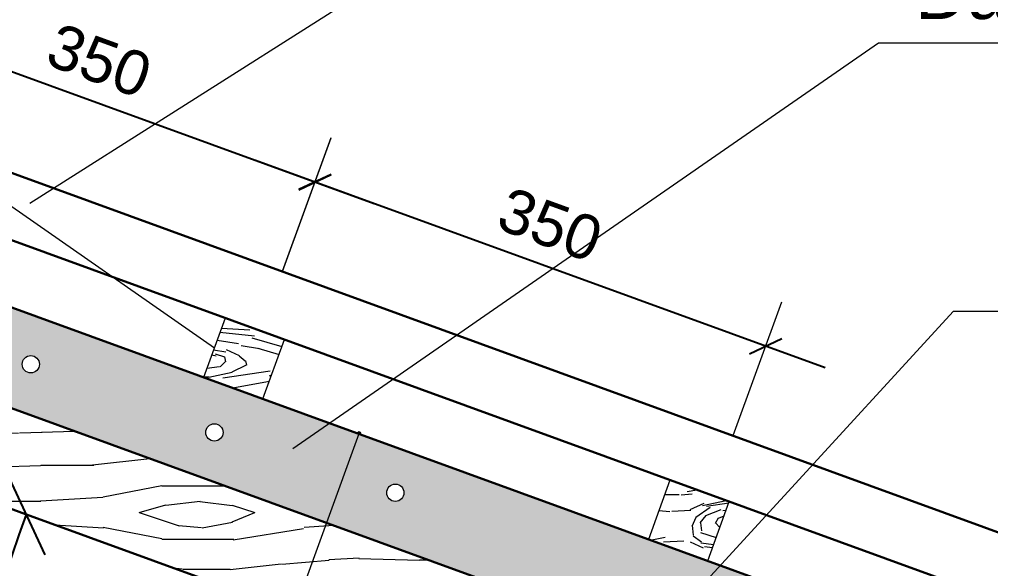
# Model space of a CAD drawing. Header units: millimetres. Extents: x 120281 to 1416367021, y -641565767 to 918373.
# Drawn here: x 1187302 to 1190379, y 694777 to 696516 of the extents above; entities that cross this region are included whole.
import ezdxf

# ---------------------------------------------------------------- set-up
doc = ezdxf.new("R2010")
doc.units = ezdxf.units.MM
doc.layers.add('Künc ştampının yazısı', color=7, linetype='Continuous', lineweight=13)
doc.layers.add('Xarici razm.-2', color=7, linetype='Continuous', lineweight=15)
doc.styles.add('ISO', font='isocp.shx', dxfattribs={"height": 175, "bigfont": 'bigfont.shx'})
doc.styles.add('Segoe UI Light', font='segoeuil.ttf', dxfattribs={"width": 0.7})
doc.styles.add('Times New  Roman', font='times.ttf')
doc.dimstyles.new('Aec_Arch_M', dxfattribs={"dimscale": 100, "dimtxt": 1.75, "dimasz": 1.75, "dimexe": 1.249, "dimexo": 0.625, "dimtad": 1, "dimdec": 0, "dimrnd": 1, "dimzin": 1, "dimdsep": 46, "dimtxsty": 'ISO', "dimblk": 'OBLIQUE', "dimcen": -0.175, "dimdle": 0.0005, "dimclrt": 256, "dimadec": 0, "dimazin": 0, "dimtfac": 175, "dimtdec": 0, "dimtix": 1, "dimtmove": 0, "dimatfit": 0, "dimldrblk": 'OBLIQUE', "dimfxl": 1, "dimtolj": 2, "dimlwe": 0, "dimarcsym": 0})
pattern_1 = [(355.6014, (1292590.11, 866589.06), (1199.999465, 0.00285), [78.2304, -15567.853]), (4.3987, (1292590.11, 866493.06), (14399.99977, 1199.998027), [78.2304, -15567.8556]), (356.9874, (1292554.11, 867021.064), (1200.000215, 0.004116), [114.157, -22717.3956]), (3.0127, (1292554.11, 867093.064), (21599.999712, 1199.9671), [114.157, -22717.398]), (355.4262, (1292518.107, 866703.064), (15600.000372, -1199.966343), [150.479, -29945.363]), (4.5739, (1292518.107, 866379.064), (14399.999733, 1199.995068), [150.479, -29945.3676]), (358.1525, (1292482.107, 866913.064), (1199.9998515, 0.001961), [186.097, -37033.2504]), (1.8476, (1292482.112, 867201.053), (36000.000557, 1199.993208), [186.097, -37033.253]), (353.4182, (1292512.107, 866823.064), (10800.000008, -1199.972428), [157.0356, -31249.961]), (4.5739, (1292518.107, 866247.064), (14399.999733, 1199.995068), [150.479, -29945.3676]), (1.8476, (1292482.112, 867303.053), (36000.000557, 1199.993208), [186.097, -37033.253]), (0, (1291756.1, 866259.1), (0, 1200), [168, -1032]), (0, (1291756.1, 866391.1), (0, 1200), [168, -1032]), (0, (1291756.1, 866691.1), (0, 1200), [168, -1032]), (359.209, (1291756.107, 866879.4664), (87600.00000005, -1201.16741357), [174.0168, -173842.566]), (359.5225, (1291756.107, 866975.064), (1199.99966407, -0.0010181), [240.0084, -143764.992]), (12.609, (1291756.107, 867079.563), (80400.0000521, 18000.5799273), [116.8176, -93337.0584]), (351.4686, (1291756.11, 867039.065), (8399.99989, -1200.094762), [121.343, -24147.1956]), (0.4775, (1291756.107, 867139.064), (142799.9998546, 1200.11515626), [240.0084, -143764.992]), (0.7899, (1291756.107, 867234.665), (86400.0003895, 1207.6545752), [174.017, -87434.309]), (0.7899, (1291756.107, 867336.665), (86400.0003895, 1207.6545752), [174.017, -87434.309]), (6.0724, (1291924.107, 866691.064), (33600.00031, 3599.9663225), [283.591, -56434.6536]), (353.9277, (1291924.107, 866391.064), (22800.00001, -2399.9373187), [283.591, -56434.643]), (6.0724, (1291930.107, 866877.064), (33600.00031, 3599.9663225), [283.591, -56434.6536]), (353.9277, (1291930.084, 867237.054), (22800.00001, -2399.9373187), [283.591, -56434.643]), (15.9453, (1292068.1, 866541.06), (3599.99959, 1199.99383), [87.361, -8648.766]), (10.954, (1291954.107, 866589.064), (6000.0000184, 1199.992801), [189.4524, -37700.9076]), (349.0461, (1291954.107, 866493.064), (31199.999702, -5999.908468), [189.4524, -37700.8944]), (10.954, (1291996.107, 866973.064), (6000.0000184, 1199.992801), [189.4524, -37700.9076]), (349.0461, (1291996.107, 867141.064), (31199.999702, -5999.908468), [189.4524, -37700.8944]), (4.7636, (1291900.11, 866799.06), (13199.99994, 1199.98974), [288.9984, -14160.9144]), (353.9277, (1291924.107, 866259.064), (22800.00001, -2399.9373187), [283.591, -56434.643]), (353.9277, (1291930.084, 867339.054), (22800.00001, -2399.9373187), [283.591, -56434.643]), (336.8016, (1291984.1, 867093.06), (5999.9997, -2399.97576), [91.3896, -9047.525]), (353.9911, (1291870.11, 867105.064), (11999.999409, -1199.977986), [114.63, -22811.333]), (3.3664, (1291756.11, 866577.42), (19200.000083, 1199.979575), [198.342, -20236.92]), (356.6337, (1291756.11, 866504.71), (1199.999551, 0.003365), [198.342, -20236.9176]), (1.5911, (1291756.107, 866795.064), (41999.999898, 1199.9703727), [144.055, -43072.608]), (0, (1292206.1, 866721.1), (0, 1200), [150, -1050]), (0, (1292206.1, 866361.1), (0, 1200), [150, -1050]), (341.5652, (1292362.1, 866565.06), (1199.99975, 0.0035), [75.895, -3718.835]), (353.2903, (1292260.11, 866577.064), (10799.999716, -1199.973387), [102.703, -20437.9824]), (6.3401, (1292152.11, 866565.06), (9600.000185, 1199.98501), [108.665, -10757.796]), (10.6196, (1292266.11, 866493.064), (5999.999316, 1199.994462), [97.673, -19436.909]), (22.6198, (1292362.11, 866511.06), (8400.00011, 3599.988724), [78, -15521.993]), (0, (1292140.1, 866625.1), (0, 1200), [228, -972]), (0, (1292140.1, 866457.1), (0, 1200), [228, -972]), (3.3664, (1292182.11, 867009.064), (19200.000083, 1199.979575), [204.353, -20230.909]), (356.6337, (1292182.11, 867105.064), (1199.999551, 0.003365), [204.353, -20230.908]), (0, (1292206.1, 866229.1), (0, 1200), [150, -1050]), (341.5652, (1292068.1, 866541.06), (1199.99975, 0.0035), [132.816, -3661.914]), (355.2365, (1292194.11, 866499.06), (1200.00024, 0.00237), [72.2496, -14377.661]), (7.4314, (1291876.107, 867021.064), (17999.999706, 2399.99734), [139.169, -27694.6236]), (18.4349, (1292014.1, 867039.06), (2399.9994, 1199.9977), [56.921, -3737.8116]), (353.66, (1292356.11, 866721.06), (1200.00038, 0.00455), [162.997, -10703.461]), (6.3401, (1292356.11, 866361.06), (9600.000185, 1199.98501), [162.997, -10703.4636]), (1.273, (1292212.107, 866907.064), (52799.9999476, 1199.9726357), [270.067, -53743.2636]), (358.7271, (1292212.096, 867207.078), (1199.9997937, 0.003043), [270.067, -53743.261]), (351.0275, (1292368.11, 866625.064), (15599.999826, -2399.964084), [115.4124, -22967.04]), (0, (1292188.1, 866823.1), (0, 1200), [324, -876]), (6.3401, (1292356.11, 866229.06), (9600.000185, 1199.98501), [162.997, -10703.4636]), (358.7271, (1292212.096, 867309.078), (1199.9997937, 0.003043), [270.067, -53743.261]), (350.5378, (1292482.1, 866607.06), (1200.0001, 0.00256), [109.489, -7189.823]), (0, (1292386.1, 867021.1), (0, 1200), [168, -1032]), (0, (1292386.1, 867093.1), (0, 1200), [168, -1032]), (9.211, (1292368.107, 866457.064), (7200.000435, 1199.997221), [224.9004, -44755.092]), (6.4916, (1292818.129, 867320.9644), (147600.00040991, 16802.16207508), [138.8688, -201554.2992]), (6.4916, (1292818.129, 867218.9644), (147600.00040991, 16802.16207508), [138.8688, -201554.2992]), (10.0418, (1292764.107, 867105.064), (115199.9997443, 20410.1556908), [194.987, -137514.613]), (352.093, (1292668.107, 867015.064), (34800.0001256, -4799.898908), [290.765, -43323.895]), (353.5515, (1292818.107, 866895.064), (74399.99971683, -8402.2943014), [138.8784, -213613.488]), (357.1373, (1292764.11, 866799.064), (1199.999617, -0.005694), [120.15, -23909.838]), (1.7899, (1292764.107, 866685.064), (37200.00008, 1199.993405), [192.0936, -38226.6516]), (0, (1292860.1, 866577.1), (0, 1200), [96, -1104]), (0, (1292860.1, 866505.1), (0, 1200), [96, -1104]), (358.2101, (1292764.107, 866397.064), (1199.999918, 0.000522), [192.0936, -38226.6516]), (358.2101, (1292764.107, 866265.064), (1199.999918, 0.000522), [192.0936, -38226.6516]), (356.4238, (1292668.11, 866691.064), (1200.000483, 0.00244), [96.187, -19141.273]), (3.5763, (1292668.11, 866391.064), (17999.999588, 1199.988786), [96.187, -19141.2756]), (356.4238, (1292668.11, 866907.064), (1200.000483, 0.00244), [96.187, -19141.273]), (3.5763, (1292668.1, 867207.06), (17999.999588, 1199.988786), [96.187, -19141.2756]), (356.4238, (1292668.11, 866583.064), (1200.000483, 0.00244), [96.187, -19141.273]), (3.5763, (1292668.11, 866499.064), (17999.999588, 1199.988786), [96.187, -19141.2756]), (356.4238, (1292668.11, 866805.064), (1200.000483, 0.00244), [96.187, -19141.273]), (3.5763, (1292668.11, 866259.064), (17999.999588, 1199.988786), [96.187, -19141.2756]), (3.5763, (1292668.1, 867309.06), (17999.999588, 1199.988786), [96.187, -19141.2756]), (3.5763, (1292668.11, 867099.064), (17999.999588, 1199.988786), [96.187, -19141.2756]), (353.66, (1292764.11, 866901.06), (1200.00038, 0.00455), [54.3324, -10812.126]), (6.3401, (1292764.1, 867213.07), (9600.000185, 1199.98501), [54.3324, -10812.1284]), (6.3401, (1292764.1, 867315.07), (9600.000185, 1199.98501), [54.3324, -10812.1284]), (0.2731, (1292764.1, 866577.1), (-0.0006, 1200.0004), [96.001, -1104.012]), (0, (1292764.1, 866505.1), (0, 1200), [96, -1104]), (341.5652, (1292902.1, 867057.07), (1199.99975, 0.0035), [56.921, -3737.809]), (22.6198, (1292902.11, 867057.06), (8400.00011, 3599.988724), [58.5, -15541.493]), (1.5911, (1292884.107, 866793.063), (41999.999898, 1199.9703727), [72.029, -43144.6344])]

# ---------------------------------------------------------------- blocks, each defined once
blk = doc.blocks.new('_Oblique')
at = {"color": 0, "linetype": 'ByBlock', "lineweight": -2}
blk.add_line((-0.5, -0.5), (0.5, 0.5), dxfattribs=at)
blk = doc.blocks.new('*D806')
at = {"layer": 'Defpoints', "color": 0, "lineweight": 53, "ltscale": 0.5, "transparency": 16777216}
for p in [(1186052.5, 695410.8), (1188765.6, 694423.3), (1187113.6, 694247.5), (1186052.5, 692797), (1188365.6, 692797)]:
    blk.add_point(p, dxfattribs=at)
at = {"layer": 'Xarici razm.-2', "color": 0, "lineweight": -2, "ltscale": 0.5, "transparency": 16777216}
blk.add_arc((1193233.9, 692797), 6289.8, 160, 180, dxfattribs=at)
at = {"layer": 'Xarici razm.-2', "color": 0, "lineweight": -2, "ltscale": 0.5, "transparency": 16777216, "xscale": 200, "yscale": 200, "zscale": 200}
for p, rotation in [((1187323.4, 694948.2), 69.99999999999686), ((1186944.1, 692797), 269.9999999999998)]:
    blk.add_blockref('_Oblique', p, dxfattribs=dict(at, rotation=rotation))
at = {"layer": 'Xarici razm.-2', "ltscale": 0.5, "transparency": 16777216, "insert": (1186874.3, 693918.4), "char_height": 470, "attachment_point": 5, "rotation": 80, "style": 'Times New  Roman'}
blk.add_mtext('\\A2;{\\H0.46809x;20°}', dxfattribs=at)
blk = doc.blocks.new('*D738')
at = {"layer": 'Defpoints', "color": 0, "lineweight": 53, "ltscale": 0.5, "transparency": 16777216}
for p in [(1186809.6, 696520.2), (1186706.5, 696237), (1188135, 695717)]:
    blk.add_point(p, dxfattribs=at)
at = {"layer": 'Xarici razm.-2', "color": 0, "lineweight": 9, "ltscale": 0.5, "transparency": 16777216}
for p, q in [((1186706.7, 696237.5), (1186860.9, 696661.2)), ((1188135.2, 695717.6), (1188289.4, 696141.2))]:
    blk.add_line(p, q, dxfattribs=at)
at = {"layer": 'Xarici razm.-2', "color": 0, "lineweight": -2, "ltscale": 0.5, "transparency": 16777216}
blk.add_line((1188426, 695931.9), (1186621.7, 696588.6), dxfattribs=at)
at = {"layer": 'Xarici razm.-2', "color": 0, "lineweight": -2, "ltscale": 0.5, "transparency": 16777216, "xscale": 80, "yscale": 80, "zscale": 80}
for p, rotation in [((1186809.6, 696520.2), 159.9999999999993), ((1188238.1, 696000.3), 339.9999999999993)]:
    blk.add_blockref('_Oblique', p, dxfattribs=dict(at, rotation=rotation))
at = {"layer": 'Xarici razm.-2', "ltscale": 0.5, "transparency": 16777216, "insert": (1187555, 696384.9), "char_height": 300, "attachment_point": 5, "rotation": 340, "style": 'Times New  Roman'}
blk.add_mtext('\\A2;{\\fArial|b0|i0|c0|p34;\\H0.46809x;350}', dxfattribs=at)
blk = doc.blocks.new('*D739')
at = {"layer": 'Defpoints', "color": 0, "lineweight": 53, "ltscale": 0.5, "transparency": 16777216}
for p in [(1188238.3, 696000.9), (1188135.2, 695717.6), (1189563.6, 695197.7)]:
    blk.add_point(p, dxfattribs=at)
at = {"layer": 'Xarici razm.-2', "color": 0, "lineweight": 9, "ltscale": 0.5, "transparency": 16777216}
for p, q in [((1188135.4, 695718.2), (1188289.6, 696141.8)), ((1189563.9, 695198.3), (1189718, 695621.9))]:
    blk.add_line(p, q, dxfattribs=at)
at = {"layer": 'Xarici razm.-2', "color": 0, "lineweight": -2, "ltscale": 0.5, "transparency": 16777216}
blk.add_line((1189854.7, 695412.6), (1188050.3, 696069.3), dxfattribs=at)
at = {"layer": 'Xarici razm.-2', "color": 0, "lineweight": -2, "ltscale": 0.5, "transparency": 16777216, "xscale": 80, "yscale": 80, "zscale": 80}
for p, rotation in [((1188238.3, 696000.9), 159.9999999999993), ((1189666.7, 695481), 339.9999999999993)]:
    blk.add_blockref('_Oblique', p, dxfattribs=dict(at, rotation=rotation))
at = {"layer": 'Xarici razm.-2', "ltscale": 0.5, "transparency": 16777216, "insert": (1188983.7, 695865.5), "char_height": 300, "attachment_point": 5, "rotation": 340, "style": 'Times New  Roman'}
blk.add_mtext('\\A2;{\\fArial|b0|i0|c0|p34;\\H0.46809x;350}', dxfattribs=at)

msp = doc.modelspace()

# ---------------------------------------------------------------- hatches: boundary and pattern name
at = {"lineweight": 5}
h = msp.add_hatch(dxfattribs=at)
h.set_pattern_fill('WOOD_06', scale=1200, pattern_type=2)
h.set_pattern_definition(pattern_1)
h.paths.add_polyline_path([(1186910.30562, 695417.85358), (1187012.91166, 695699.76137), (1186052.46355, 696049.33589), (1186052.46355, 695410.82923), (1188765.56791, 694423.34), (1188765.56791, 694597.00524), (1188917.56791, 694597.00524), (1188917.56791, 694614.54227), (1188889.56791, 694614.54227), (1188889.56791, 694654.54227), (1188941.56791, 694654.54227), (1188993.56791, 694654.54227), (1188993.56791, 694614.54227), (1188965.56791, 694614.54227), (1188965.56791, 694597.00524), (1189165.56791, 694597.00524)])
h = msp.add_hatch(dxfattribs=at)
h.set_pattern_fill('WOOD_06', scale=1200, pattern_type=2)
h.set_pattern_definition(pattern_1)
h.paths.add_polyline_path([(1187012.91166, 695699.76137), (1186910.30562, 695417.85358), (1190264.55887, 694197.00524), (1190365.56791, 694197.00524), (1190365.56791, 694160.24096), (1191165.56791, 693869.06477), (1191268.17395, 694150.97255)])
h.paths.add_polyline_path([(1188465.63673, 695016.81465, -1), (1188520.34178, 695016.81465, -1)], flags=16)
h.paths.add_polyline_path([(1187892.22391, 695207.79493, -1), (1187946.92896, 695207.79493, -1)], flags=16)
h.paths.add_polyline_path([(1187310.49985, 695423.68686, -1), (1187365.20491, 695423.68686, -1)], flags=16)
h = msp.add_hatch(dxfattribs=at)
h.set_pattern_fill('WOOD_08', scale=640, pattern_type=2)
h.set_pattern_definition([(26.565, (1306490.82, 1400023.05), (640, 639.99943), [71.5539, -1359.52896]), (343.7398, (1306458.816, 1400109.448), (4480.0001052, -1279.99963185), [80, -15919.99936]), (343.8108, (1306439.616, 1400144.648), (4480.0001699, -1279.9994599), [103.296, -20555.91936]), (10.4374, (1306388.416, 1399978.248), (17280.00032155, 3199.9763328), [123.6461, -24605.5373]), (351.3844, (1306442.816, 1400176.648), (12800.00020086, -1919.98907046), [106.8051, -21254.24064]), (358.2377, (1306369.216, 1400221.448), (21120.00007783, -639.96663491), [208.09856, -41411.5872]), (358.9191, (1306382.016, 1400263.048), (639.99997437, 0.00054785), [169.6301, -33756.40704]), (351.3844, (1306442.816, 1400483.848), (12800.00020086, -1919.98907046), [106.8051, -21254.24064]), (10.4374, (1306388.416, 1400285.448), (17280.00032155, 3199.9763328), [123.6461, -24605.5373]), (343.8108, (1306439.616, 1400451.848), (4480.0001699, -1279.9994599), [103.296, -20555.91936]), (26.565, (1306490.82, 1400330.25), (640, 639.99943), [71.5539, -1359.52896]), (343.7398, (1306458.816, 1400416.648), (4480.0001052, -1279.99963185), [80, -15919.99936]), (3.9909, (1306404.416, 1400563.848), (8959.9997344, 639.99765285), [137.9347, -27448.96064]), (0, (1306494, 1400515.85), (0, 640), [140.8, -499.2]), (26.565, (1306372.42, 1400035.85), (640, 639.99943), [50.0877, -1380.9952]), (284.0363, (1306414.02, 1400071.05), (640.002263, -1919.999853), [13.19424, -2625.59424]), (0, (1306199.6, 1400058.25), (0, 640), [41.6, -598.4]), (8.7461, (1306241.216, 1400058.248), (3839.999789, 639.9959518), [42.0896, -8375.7952]), (71.565, (1306282.82, 1400064.65), (0.00037, 639.999866), [10.11904, -2013.7389]), (326.31, (1306266.82, 1400087.05), (1279.99977, -639.99791), [23.07584, -2284.4755]), (351.2539, (1306225.216, 1400093.448), (4480.0000597, -639.9947697), [42.0896, -8375.7952]), (5.1944, (1306190.016, 1400090.25), (6399.9997915, 639.996886), [35.3453, -7033.68576]), (18.4349, (1306161.22, 1400080.65), (1279.99967, 639.998776), [30.35776, -1993.4995]), (71.565, (1306158.02, 1400071.05), (0.00037, 639.999866), [10.11904, -2013.7389]), (315.0001, (1306158, 1400071.05), (640.0002, 0.00202), [13.5763, -891.5187]), (354.2895, (1306167.616, 1400061.45), (639.999897, 0.0012314), [32.15936, -6399.76]), (315.0001, (1306113.2, 1400071.05), (640.0002, 0.00202), [22.6272, -882.46784]), (346.7595, (1306129.216, 1400055.048), (8319.9999507, -1919.99683), [55.88544, -11121.2333]), (0, (1306183.6, 1400042.25), (0, 640), [76.8, -563.2]), (7.4314, (1306260.416, 1400042.248), (9599.999843, 1279.9985811), [74.22336, -14770.4653]), (45, (1306334, 1400051.85), (0, 640.0002), [22.6272, -882.4691]), (281.31, (1306346.82, 1400083.85), (640.003078, -2559.999992), [16.3168, -3247.05664]), (341.5651, (1306318.02, 1400093.45), (639.999866, 0.00075), [30.35776, -1993.4995]), (349.3804, (1306266.816, 1400103.048), (7039.999955, -1279.9926502), [52.09216, -10366.35136]), (356.9873, (1306206.016, 1400106.248), (640.0001147, 0.0010783), [60.88384, -12115.9456]), (6.7098, (1306151.616, 1400099.848), (5119.9996952, 639.996869), [54.77504, -10900.2592]), (23.9624, (1306122.816, 1400087.05), (1279.99998, 639.99783), [31.51616, -6271.7485]), (59.0362, (1306113.22, 1400071.05), (640.001202, 1280.000416), [18.6592, -3713.152]), (277.1251, (1306065.216, 1400071.05), (640.006799, -4479.999761), [25.79904, -5134.0467]), (342.4745, (1306068.416, 1400045.448), (10239.9999474, -3199.9862632), [63.75936, -12688.1453]), (355.0303, (1306129.216, 1400026.248), (7680.0000354, -639.994381), [73.87776, -14701.6685]), (0, (1306202.8, 1400019.85), (0, 640), [96, -544]), (12.2647, (1306298.816, 1400019.848), (5760.0000339, 1279.992284), [75.31904, -14988.4877]), (320.1945, (1306394.816, 1400087.05), (3199.999786, -2559.993104), [24.99264, -4973.5616]), (335.2249, (1306353.216, 1400106.248), (7039.9998656, -3199.9939283), [45.81696, -9117.5853]), (351.0274, (1306292.416, 1400115.848), (8320.0002019, -1279.9957651), [61.5533, -12249.09184]), (357.879, (1306206.016, 1400119.048), (640.00011436, 0.00128995), [86.4595, -17205.3875]), (4.9697, (1306132.416, 1400112.648), (7039.9997515, 639.9950578), [73.87776, -14701.6685]), (21.8014, (1306084.42, 1400093.45), (1280.000152, 639.999573), [51.6973, -3394.8077]), (49.3987, (1306065.216, 1400071.05), (3200.000686, 3839.9998575), [29.5027, -5871.0061]), (277.1251, (1306065.216, 1400378.25), (640.006799, -4479.999761), [25.79904, -5134.0467]), (342.4745, (1306068.416, 1400352.648), (10239.9999474, -3199.9862632), [63.75936, -12688.1453]), (355.0303, (1306129.216, 1400333.448), (7680.0000354, -639.994381), [73.87776, -14701.6685]), (0, (1306202.8, 1400327.05), (0, 640), [96, -544]), (12.2647, (1306298.816, 1400327.048), (5760.0000339, 1279.992284), [75.31904, -14988.4877]), (28.6104, (1306372.416, 1400343.05), (5759.9999727, 3199.9923963), [40.096, -7979.0765]), (68.1985, (1306407.62, 1400362.25), (640.003531, 1919.999652), [17.23264, -3429.2749]), (320.1945, (1306394.816, 1400394.25), (3199.999786, -2559.993104), [24.99264, -4973.5616]), (335.2249, (1306353.216, 1400413.448), (7039.9998656, -3199.9939283), [45.81696, -9117.5853]), (351.0274, (1306292.416, 1400423.048), (8320.0002019, -1279.9957651), [61.5533, -12249.09184]), (357.879, (1306206.016, 1400426.248), (640.00011436, 0.00128995), [86.4595, -17205.3875]), (4.9697, (1306132.416, 1400419.848), (7039.9997515, 639.9950578), [73.87776, -14701.6685]), (21.8014, (1306084.42, 1400400.65), (1280.000152, 639.999573), [51.6973, -3394.8077]), (49.3987, (1306065.216, 1400378.25), (3200.000686, 3839.9998575), [29.5027, -5871.0061]), (315.0001, (1306113.2, 1400378.25), (640.0002, 0.00202), [22.6272, -882.46784]), (346.7595, (1306129.216, 1400362.248), (8319.9999507, -1919.99683), [55.88544, -11121.2333]), (0, (1306183.6, 1400349.45), (0, 640), [76.8, -563.2]), (7.4314, (1306260.416, 1400349.448), (9599.999843, 1279.9985811), [74.22336, -14770.4653]), (45, (1306334, 1400359.05), (0, 640.0002), [22.6272, -882.4691]), (281.31, (1306346.82, 1400391.05), (640.003078, -2559.999992), [16.3168, -3247.05664]), (341.5651, (1306318.02, 1400400.65), (639.999866, 0.00075), [30.35776, -1993.4995]), (349.3804, (1306266.816, 1400410.248), (7039.999955, -1279.9926502), [52.09216, -10366.35136]), (356.9873, (1306206.016, 1400413.448), (640.0001147, 0.0010783), [60.88384, -12115.9456]), (6.7098, (1306151.616, 1400407.048), (5119.9996952, 639.996869), [54.77504, -10900.2592]), (23.9624, (1306122.816, 1400394.25), (1279.99998, 639.99783), [31.51616, -6271.7485]), (59.0362, (1306113.22, 1400378.25), (640.001202, 1280.000416), [18.6592, -3713.152]), (0, (1306199.6, 1400365.45), (0, 640), [41.6, -598.4]), (8.7461, (1306241.216, 1400365.448), (3839.999789, 639.9959518), [42.0896, -8375.7952]), (71.565, (1306282.82, 1400371.85), (0.00037, 639.999866), [10.11904, -2013.7389]), (326.31, (1306266.82, 1400394.25), (1279.99977, -639.99791), [23.07584, -2284.4755]), (351.2539, (1306225.216, 1400400.648), (4480.0000597, -639.9947697), [42.0896, -8375.7952]), (5.1944, (1306190.016, 1400397.45), (6399.9997915, 639.996886), [35.3453, -7033.68576]), (18.4349, (1306161.22, 1400387.85), (1279.99967, 639.998776), [30.35776, -1993.4995]), (71.565, (1306158.02, 1400378.25), (0.00037, 639.999866), [10.11904, -2013.7389]), (315.0001, (1306158, 1400378.25), (640.0002, 0.00202), [13.5763, -891.5187]), (354.2895, (1306167.616, 1400368.65), (639.999897, 0.0012314), [32.15936, -6399.76]), (275.7106, (1306039.616, 1400061.45), (640.000905, -5760.000268), [32.15936, -6399.76064]), (323.1302, (1306042.82, 1400029.45), (1920.000133, -1279.995192), [32, -3167.99616]), (353.6599, (1306068.416, 1400010.25), (640.000202, 0.0013075), [115.9091, -5679.53664]), (1.1691, (1306183.616, 1399997.448), (30720.00030962, 639.97896573), [156.83264, -31209.69664]), (8.4711, (1306340.416, 1400000.648), (12799.99997856, 1919.9894976), [152.0589, -30259.7248]), (350.5377, (1306401.22, 1400119.05), (640.00005, 0.000248), [58.39424, -3834.57344]), (351.6744, (1306270.016, 1400138.248), (4480.0001456, -639.99613088), [132.5971, -26386.8864]), (2.121, (1306183.616, 1400135.048), (16640.0002127, 639.9721896), [86.4595, -17205.3875]), (8.4269, (1306097.216, 1400122.248), (12800.0002833, 1919.98417284), [87.3427, -17381.2544]), (35.5376, (1306052.416, 1400090.25), (2560.0001466, 1919.995051), [55.0547, -5450.42816]), (66.0375, (1306039.616, 1400061.45), (1920.000836, 4480.0001756), [31.51616, -6271.75296]), (353.991, (1306318.016, 1400157.448), (6399.9998406, -639.9995632), [122.272, -12104.9107]), (1.2453, (1306170.816, 1400154.248), (28799.99976282, 639.96767818), [147.23456, -29299.7203]), (11.6893, (1306078.016, 1400135.048), (15359.99999596, 3199.9809161), [94.76544, -18858.3085]), (23.1985, (1306033.216, 1400115.85), (1280.000069, 639.997969), [48.7411, -4825.3504]), (0, (1306196.4, 1399978.25), (0, 640), [192, -448]), (353.991, (1306074.816, 1399991.048), (6399.9998406, -639.9995632), [122.272, -12104.9107]), (335.2249, (1306033.216, 1400010.248), (7039.9998656, -3199.9939283), [45.81696, -9117.5853]), (356.7603, (1306273.216, 1400186.248), (11520.00030858, -639.99981074), [169.87136, -33804.42496]), (2.4895, (1306126.016, 1400179.848), (14080.0001446, 639.9868317), [147.3389, -14586.56704]), (9.7824, (1306033.216, 1400163.848), (14720.0001489, 2559.997916), [94.16896, -18739.6723]), (0, (1306126, 1400221.45), (0, 640), [243.2, -396.8]), (3.9451, (1306033.216, 1400215.048), (8959.99988645, 639.9864117), [93.02016, -18511.06304]), (3.7313, (1306234.816, 1400253.448), (9599.99998255, 639.98364647), [147.51296, -29355.02656]), (358.727, (1306090.816, 1400256.648), (639.99988995, 0.00050595), [144.03584, -28663.07456]), (356.7603, (1306273.216, 1400493.448), (11520.00030858, -639.99981074), [169.87136, -33804.42496]), (2.4895, (1306126.016, 1400487.048), (14080.0001446, 639.9868317), [147.3389, -14586.56704]), (9.7824, (1306033.216, 1400471.048), (14720.0001489, 2559.997916), [94.16896, -18739.6723]), (0, (1306196.4, 1400285.45), (0, 640), [192, -448]), (353.991, (1306074.816, 1400298.248), (6399.9998406, -639.9995632), [122.272, -12104.9107]), (335.2249, (1306033.216, 1400317.448), (7039.9998656, -3199.9939283), [45.81696, -9117.5853]), (353.991, (1306318.016, 1400464.648), (6399.9998406, -639.9995632), [122.272, -12104.9107]), (1.2453, (1306170.816, 1400461.448), (28799.99976282, 639.96767818), [147.23456, -29299.7203]), (11.6893, (1306078.016, 1400442.248), (15359.99999596, 3199.9809161), [94.76544, -18858.3085]), (23.1985, (1306033.216, 1400423.05), (1280.000069, 639.997969), [48.7411, -4825.3504]), (275.7106, (1306039.616, 1400368.65), (640.000905, -5760.000268), [32.15936, -6399.76064]), (323.1302, (1306042.82, 1400336.65), (1920.000133, -1279.995192), [32, -3167.99616]), (353.6599, (1306068.416, 1400317.45), (640.000202, 0.0013075), [115.9091, -5679.53664]), (1.1691, (1306183.616, 1400304.648), (30720.00030962, 639.97896573), [156.83264, -31209.69664]), (8.4711, (1306340.416, 1400307.848), (12799.99997856, 1919.9894976), [152.0589, -30259.7248]), (350.5377, (1306401.22, 1400426.25), (640.00005, 0.000248), [58.39424, -3834.57344]), (351.6744, (1306270.016, 1400445.448), (4480.0001456, -639.99613088), [132.5971, -26386.8864]), (2.121, (1306183.616, 1400442.248), (16640.0002127, 639.9721896), [86.4595, -17205.3875]), (8.4269, (1306097.216, 1400429.448), (12800.0002833, 1919.98417284), [87.3427, -17381.2544]), (35.5376, (1306052.416, 1400397.45), (2560.0001466, 1919.995051), [55.0547, -5450.42816]), (66.0375, (1306039.616, 1400368.65), (1920.000836, 4480.0001756), [31.51616, -6271.75296]), (357.6141, (1306250.816, 1400570.248), (639.9999654, 0.0007849), [153.7331, -15219.5936]), (358.4089, (1306135.616, 1400573.448), (639.9997297, 0.0004143), [115.24416, -22933.64224]), (0, (1306033.2, 1400573.45), (0, 640), [102.4, -537.6]), (356.0996, (1306353.216, 1400525.448), (9600.00024698, -639.984001), [141.12704, -28084.2483]), (359.1049, (1306148.416, 1400528.648), (640.00002976, 0.00076336), [204.82496, -40760.1741]), (0, (1306033.2, 1400528.65), (0, 640), [115.2, -524.8]), (78.69, (1306554.82, 1400055.05), (0.00088, 640.000187), [16.3168, -3247.05664]), (324.4624, (1306535.616, 1400087.05), (1919.999893, -1279.995791), [27.5277, -5477.9552]), (3.0127, (1306612.416, 1400109.448), (11519.9998463, 639.9824537), [60.88384, -12115.9456]), (355.0303, (1306538.816, 1400115.848), (7680.0000354, -639.994381), [73.87776, -14701.6685]), (2.8624, (1306593.216, 1400016.648), (12160.0000106, 639.9991339), [64.08, -12751.90976]), (10.8855, (1306510.016, 1400000.648), (3199.999965, 639.9981121), [84.7245, -16860.1728]), (5.1944, (1306638.016, 1400160.65), (6399.9997915, 639.996886), [35.3453, -7033.68576]), (0, (1306548.4, 1400160.65), (0, 640), [89.6, -550.4]), (0, (1306551.6, 1400259.85), (0, 640), [121.6, -518.4]), (5.1944, (1306638.016, 1400467.85), (6399.9997915, 639.996886), [35.3453, -7033.68576]), (0, (1306548.4, 1400467.85), (0, 640), [89.6, -550.4]), (2.8624, (1306593.216, 1400323.848), (12160.0000106, 639.9991339), [64.08, -12751.90976]), (10.8855, (1306510.016, 1400307.848), (3199.999965, 639.9981121), [84.7245, -16860.1728]), (3.0127, (1306612.416, 1400416.648), (11519.9998463, 639.9824537), [60.88384, -12115.9456]), (355.0303, (1306538.816, 1400423.048), (7680.0000354, -639.994381), [73.87776, -14701.6685]), (78.69, (1306554.82, 1400362.25), (0.00088, 640.000187), [16.3168, -3247.05664]), (324.4624, (1306535.616, 1400394.25), (1919.999893, -1279.995791), [27.5277, -5477.9552]), (0, (1306542, 1400573.45), (0, 640), [131.2, -508.8])])
h.paths.add_polyline_path([(1188073.21904, 695313.84104), (1188141.62307, 695501.77957), (1187953.68454, 695570.18359), (1187885.28052, 695382.24507)])
at = {"lineweight": 30}
h = msp.add_hatch(dxfattribs=at)
h.set_pattern_fill('ANSI31', scale=0.5)
h.set_pattern_definition([(45, (1282983.6851, 866190.3514), (-1.122532015, 1.122532015), [])])
edge = h.paths.add_edge_path()
edge.add_arc((1188378.6027, 695206.59704), 3.67105, 0, 360)
at = {"lineweight": 5}
h = msp.add_hatch(dxfattribs=at)
h.set_pattern_fill('WOOD_08', scale=640, pattern_type=2)
h.set_pattern_definition([(26.565, (1305081.28, 1399510.02), (640, 639.99943), [71.5539, -1359.52896]), (343.7398, (1305049.277, 1399596.417), (4480.0001052, -1279.99963185), [80, -15919.99936]), (343.8108, (1305030.077, 1399631.617), (4480.0001699, -1279.9994599), [103.296, -20555.91936]), (10.4374, (1304978.877, 1399465.217), (17280.00032155, 3199.9763328), [123.6461, -24605.5373]), (351.3844, (1305033.277, 1399663.617), (12800.00020086, -1919.98907046), [106.8051, -21254.24064]), (358.2377, (1304959.677, 1399708.417), (21120.00007783, -639.96663491), [208.09856, -41411.5872]), (358.9191, (1304972.477, 1399750.017), (639.99997437, 0.00054785), [169.6301, -33756.40704]), (351.3844, (1305033.277, 1399970.817), (12800.00020086, -1919.98907046), [106.8051, -21254.24064]), (10.4374, (1304978.877, 1399772.417), (17280.00032155, 3199.9763328), [123.6461, -24605.5373]), (343.8108, (1305030.077, 1399938.817), (4480.0001699, -1279.9994599), [103.296, -20555.91936]), (26.565, (1305081.28, 1399817.22), (640, 639.99943), [71.5539, -1359.52896]), (343.7398, (1305049.277, 1399903.617), (4480.0001052, -1279.99963185), [80, -15919.99936]), (3.9909, (1304994.877, 1400050.817), (8959.9997344, 639.99765285), [137.9347, -27448.96064]), (0, (1305084.5, 1400002.8), (0, 640), [140.8, -499.2]), (26.565, (1304962.88, 1399522.82), (640, 639.99943), [50.0877, -1380.9952]), (284.0363, (1305004.48, 1399558.02), (640.002263, -1919.999853), [13.19424, -2625.59424]), (0, (1304790.1, 1399545.2), (0, 640), [41.6, -598.4]), (8.7461, (1304831.677, 1399545.217), (3839.999789, 639.9959518), [42.0896, -8375.7952]), (71.565, (1304873.28, 1399551.62), (0.00037, 639.999866), [10.11904, -2013.7389]), (326.31, (1304857.28, 1399574.02), (1279.99977, -639.99791), [23.07584, -2284.4755]), (351.2539, (1304815.677, 1399580.417), (4480.0000597, -639.9947697), [42.0896, -8375.7952]), (5.1944, (1304780.477, 1399577.22), (6399.9997915, 639.996886), [35.3453, -7033.68576]), (18.4349, (1304751.68, 1399567.62), (1279.99967, 639.998776), [30.35776, -1993.4995]), (71.565, (1304748.48, 1399558.02), (0.00037, 639.999866), [10.11904, -2013.7389]), (315.0001, (1304748.48, 1399558), (640.0002, 0.00202), [13.5763, -891.5187]), (354.2895, (1304758.077, 1399548.42), (639.999897, 0.0012314), [32.15936, -6399.76]), (315.0001, (1304703.68, 1399558), (640.0002, 0.00202), [22.6272, -882.46784]), (346.7595, (1304719.677, 1399542.017), (8319.9999507, -1919.99683), [55.88544, -11121.2333]), (0, (1304774.1, 1399529.2), (0, 640), [76.8, -563.2]), (7.4314, (1304850.877, 1399529.217), (9599.999843, 1279.9985811), [74.22336, -14770.4653]), (45, (1304924.48, 1399538.8), (0, 640.0002), [22.6272, -882.4691]), (281.31, (1304937.28, 1399570.82), (640.003078, -2559.999992), [16.3168, -3247.05664]), (341.5651, (1304908.48, 1399580.42), (639.999866, 0.00075), [30.35776, -1993.4995]), (349.3804, (1304857.277, 1399590.017), (7039.999955, -1279.9926502), [52.09216, -10366.35136]), (356.9873, (1304796.477, 1399593.217), (640.0001147, 0.0010783), [60.88384, -12115.9456]), (6.7098, (1304742.077, 1399586.817), (5119.9996952, 639.996869), [54.77504, -10900.2592]), (23.9624, (1304713.277, 1399574.02), (1279.99998, 639.99783), [31.51616, -6271.7485]), (59.0362, (1304703.68, 1399558.02), (640.001202, 1280.000416), [18.6592, -3713.152]), (277.1251, (1304655.68, 1399558.02), (640.006799, -4479.999761), [25.79904, -5134.0467]), (342.4745, (1304658.877, 1399532.417), (10239.9999474, -3199.9862632), [63.75936, -12688.1453]), (355.0303, (1304719.677, 1399513.217), (7680.0000354, -639.994381), [73.87776, -14701.6685]), (0, (1304793.3, 1399506.8), (0, 640), [96, -544]), (12.2647, (1304889.277, 1399506.817), (5760.0000339, 1279.992284), [75.31904, -14988.4877]), (320.1945, (1304985.28, 1399574.02), (3199.999786, -2559.993104), [24.99264, -4973.5616]), (335.2249, (1304943.677, 1399593.217), (7039.9998656, -3199.9939283), [45.81696, -9117.5853]), (351.0274, (1304882.877, 1399602.817), (8320.0002019, -1279.9957651), [61.5533, -12249.09184]), (357.879, (1304796.477, 1399606.017), (640.00011436, 0.00128995), [86.4595, -17205.3875]), (4.9697, (1304722.877, 1399599.617), (7039.9997515, 639.9950578), [73.87776, -14701.6685]), (21.8014, (1304674.88, 1399580.42), (1280.000152, 639.999573), [51.6973, -3394.8077]), (49.3987, (1304655.68, 1399558.02), (3200.000686, 3839.9998575), [29.5027, -5871.0061]), (277.1251, (1304655.68, 1399865.22), (640.006799, -4479.999761), [25.79904, -5134.0467]), (342.4745, (1304658.877, 1399839.617), (10239.9999474, -3199.9862632), [63.75936, -12688.1453]), (355.0303, (1304719.677, 1399820.417), (7680.0000354, -639.994381), [73.87776, -14701.6685]), (0, (1304793.3, 1399814), (0, 640), [96, -544]), (12.2647, (1304889.277, 1399814.017), (5760.0000339, 1279.992284), [75.31904, -14988.4877]), (28.6104, (1304962.877, 1399830.017), (5759.9999727, 3199.9923963), [40.096, -7979.0765]), (68.1985, (1304998.08, 1399849.22), (640.003531, 1919.999652), [17.23264, -3429.2749]), (320.1945, (1304985.28, 1399881.22), (3199.999786, -2559.993104), [24.99264, -4973.5616]), (335.2249, (1304943.677, 1399900.417), (7039.9998656, -3199.9939283), [45.81696, -9117.5853]), (351.0274, (1304882.877, 1399910.017), (8320.0002019, -1279.9957651), [61.5533, -12249.09184]), (357.879, (1304796.477, 1399913.217), (640.00011436, 0.00128995), [86.4595, -17205.3875]), (4.9697, (1304722.877, 1399906.817), (7039.9997515, 639.9950578), [73.87776, -14701.6685]), (21.8014, (1304674.88, 1399887.62), (1280.000152, 639.999573), [51.6973, -3394.8077]), (49.3987, (1304655.68, 1399865.22), (3200.000686, 3839.9998575), [29.5027, -5871.0061]), (315.0001, (1304703.68, 1399865.2), (640.0002, 0.00202), [22.6272, -882.46784]), (346.7595, (1304719.677, 1399849.217), (8319.9999507, -1919.99683), [55.88544, -11121.2333]), (0, (1304774.1, 1399836.4), (0, 640), [76.8, -563.2]), (7.4314, (1304850.877, 1399836.417), (9599.999843, 1279.9985811), [74.22336, -14770.4653]), (45, (1304924.48, 1399846), (0, 640.0002), [22.6272, -882.4691]), (281.31, (1304937.28, 1399878.02), (640.003078, -2559.999992), [16.3168, -3247.05664]), (341.5651, (1304908.48, 1399887.62), (639.999866, 0.00075), [30.35776, -1993.4995]), (349.3804, (1304857.277, 1399897.217), (7039.999955, -1279.9926502), [52.09216, -10366.35136]), (356.9873, (1304796.477, 1399900.417), (640.0001147, 0.0010783), [60.88384, -12115.9456]), (6.7098, (1304742.077, 1399894.017), (5119.9996952, 639.996869), [54.77504, -10900.2592]), (23.9624, (1304713.277, 1399881.22), (1279.99998, 639.99783), [31.51616, -6271.7485]), (59.0362, (1304703.68, 1399865.22), (640.001202, 1280.000416), [18.6592, -3713.152]), (0, (1304790.1, 1399852.4), (0, 640), [41.6, -598.4]), (8.7461, (1304831.677, 1399852.417), (3839.999789, 639.9959518), [42.0896, -8375.7952]), (71.565, (1304873.28, 1399858.82), (0.00037, 639.999866), [10.11904, -2013.7389]), (326.31, (1304857.28, 1399881.22), (1279.99977, -639.99791), [23.07584, -2284.4755]), (351.2539, (1304815.677, 1399887.617), (4480.0000597, -639.9947697), [42.0896, -8375.7952]), (5.1944, (1304780.477, 1399884.42), (6399.9997915, 639.996886), [35.3453, -7033.68576]), (18.4349, (1304751.68, 1399874.82), (1279.99967, 639.998776), [30.35776, -1993.4995]), (71.565, (1304748.48, 1399865.22), (0.00037, 639.999866), [10.11904, -2013.7389]), (315.0001, (1304748.48, 1399865.2), (640.0002, 0.00202), [13.5763, -891.5187]), (354.2895, (1304758.077, 1399855.62), (639.999897, 0.0012314), [32.15936, -6399.76]), (275.7106, (1304630.077, 1399548.42), (640.000905, -5760.000268), [32.15936, -6399.76064]), (323.1302, (1304633.28, 1399516.42), (1920.000133, -1279.995192), [32, -3167.99616]), (353.6599, (1304658.88, 1399497.22), (640.000202, 0.0013075), [115.9091, -5679.53664]), (1.1691, (1304774.077, 1399484.417), (30720.00030962, 639.97896573), [156.83264, -31209.69664]), (8.4711, (1304930.877, 1399487.617), (12799.99997856, 1919.9894976), [152.0589, -30259.7248]), (350.5377, (1304991.68, 1399606.02), (640.00005, 0.000248), [58.39424, -3834.57344]), (351.6744, (1304860.477, 1399625.217), (4480.0001456, -639.99613088), [132.5971, -26386.8864]), (2.121, (1304774.077, 1399622.017), (16640.0002127, 639.9721896), [86.4595, -17205.3875]), (8.4269, (1304687.677, 1399609.217), (12800.0002833, 1919.98417284), [87.3427, -17381.2544]), (35.5376, (1304642.88, 1399577.22), (2560.0001466, 1919.995051), [55.0547, -5450.42816]), (66.0375, (1304630.077, 1399548.42), (1920.000836, 4480.0001756), [31.51616, -6271.75296]), (353.991, (1304908.477, 1399644.417), (6399.9998406, -639.9995632), [122.272, -12104.9107]), (1.2453, (1304761.277, 1399641.217), (28799.99976282, 639.96767818), [147.23456, -29299.7203]), (11.6893, (1304668.477, 1399622.017), (15359.99999596, 3199.9809161), [94.76544, -18858.3085]), (23.1985, (1304623.68, 1399602.82), (1280.000069, 639.997969), [48.7411, -4825.3504]), (0, (1304786.9, 1399465.2), (0, 640), [192, -448]), (353.991, (1304665.277, 1399478.017), (6399.9998406, -639.9995632), [122.272, -12104.9107]), (335.2249, (1304623.677, 1399497.217), (7039.9998656, -3199.9939283), [45.81696, -9117.5853]), (356.7603, (1304863.677, 1399673.217), (11520.00030858, -639.99981074), [169.87136, -33804.42496]), (2.4895, (1304716.477, 1399666.817), (14080.0001446, 639.9868317), [147.3389, -14586.56704]), (9.7824, (1304623.677, 1399650.817), (14720.0001489, 2559.997916), [94.16896, -18739.6723]), (0, (1304716.5, 1399708.4), (0, 640), [243.2, -396.8]), (3.9451, (1304623.677, 1399702.017), (8959.99988645, 639.9864117), [93.02016, -18511.06304]), (3.7313, (1304825.277, 1399740.417), (9599.99998255, 639.98364647), [147.51296, -29355.02656]), (358.727, (1304681.277, 1399743.617), (639.99988995, 0.00050595), [144.03584, -28663.07456]), (356.7603, (1304863.677, 1399980.417), (11520.00030858, -639.99981074), [169.87136, -33804.42496]), (2.4895, (1304716.477, 1399974.017), (14080.0001446, 639.9868317), [147.3389, -14586.56704]), (9.7824, (1304623.677, 1399958.017), (14720.0001489, 2559.997916), [94.16896, -18739.6723]), (0, (1304786.9, 1399772.4), (0, 640), [192, -448]), (353.991, (1304665.277, 1399785.217), (6399.9998406, -639.9995632), [122.272, -12104.9107]), (335.2249, (1304623.677, 1399804.417), (7039.9998656, -3199.9939283), [45.81696, -9117.5853]), (353.991, (1304908.477, 1399951.617), (6399.9998406, -639.9995632), [122.272, -12104.9107]), (1.2453, (1304761.277, 1399948.417), (28799.99976282, 639.96767818), [147.23456, -29299.7203]), (11.6893, (1304668.477, 1399929.217), (15359.99999596, 3199.9809161), [94.76544, -18858.3085]), (23.1985, (1304623.68, 1399910.02), (1280.000069, 639.997969), [48.7411, -4825.3504]), (275.7106, (1304630.077, 1399855.62), (640.000905, -5760.000268), [32.15936, -6399.76064]), (323.1302, (1304633.28, 1399823.62), (1920.000133, -1279.995192), [32, -3167.99616]), (353.6599, (1304658.88, 1399804.42), (640.000202, 0.0013075), [115.9091, -5679.53664]), (1.1691, (1304774.077, 1399791.617), (30720.00030962, 639.97896573), [156.83264, -31209.69664]), (8.4711, (1304930.877, 1399794.817), (12799.99997856, 1919.9894976), [152.0589, -30259.7248]), (350.5377, (1304991.68, 1399913.22), (640.00005, 0.000248), [58.39424, -3834.57344]), (351.6744, (1304860.477, 1399932.417), (4480.0001456, -639.99613088), [132.5971, -26386.8864]), (2.121, (1304774.077, 1399929.217), (16640.0002127, 639.9721896), [86.4595, -17205.3875]), (8.4269, (1304687.677, 1399916.417), (12800.0002833, 1919.98417284), [87.3427, -17381.2544]), (35.5376, (1304642.88, 1399884.42), (2560.0001466, 1919.995051), [55.0547, -5450.42816]), (66.0375, (1304630.077, 1399855.62), (1920.000836, 4480.0001756), [31.51616, -6271.75296]), (357.6141, (1304841.277, 1400057.217), (639.9999654, 0.0007849), [153.7331, -15219.5936]), (358.4089, (1304726.077, 1400060.417), (639.9997297, 0.0004143), [115.24416, -22933.64224]), (0, (1304623.7, 1400060.4), (0, 640), [102.4, -537.6]), (356.0996, (1304943.677, 1400012.417), (9600.00024698, -639.984001), [141.12704, -28084.2483]), (359.1049, (1304738.877, 1400015.617), (640.00002976, 0.00076336), [204.82496, -40760.1741]), (0, (1304623.7, 1400015.6), (0, 640), [115.2, -524.8]), (78.69, (1305145.28, 1399542.02), (0.00088, 640.000187), [16.3168, -3247.05664]), (324.4624, (1305126.08, 1399574.02), (1919.999893, -1279.995791), [27.5277, -5477.9552]), (3.0127, (1305202.877, 1399596.417), (11519.9998463, 639.9824537), [60.88384, -12115.9456]), (355.0303, (1305129.277, 1399602.817), (7680.0000354, -639.994381), [73.87776, -14701.6685]), (2.8624, (1305183.677, 1399503.617), (12160.0000106, 639.9991339), [64.08, -12751.90976]), (10.8855, (1305100.477, 1399487.617), (3199.999965, 639.9981121), [84.7245, -16860.1728]), (5.1944, (1305228.477, 1399647.62), (6399.9997915, 639.996886), [35.3453, -7033.68576]), (0, (1305138.9, 1399647.6), (0, 640), [89.6, -550.4]), (0, (1305142.1, 1399746.8), (0, 640), [121.6, -518.4]), (5.1944, (1305228.477, 1399954.82), (6399.9997915, 639.996886), [35.3453, -7033.68576]), (0, (1305138.9, 1399954.8), (0, 640), [89.6, -550.4]), (2.8624, (1305183.677, 1399810.817), (12160.0000106, 639.9991339), [64.08, -12751.90976]), (10.8855, (1305100.477, 1399794.817), (3199.999965, 639.9981121), [84.7245, -16860.1728]), (3.0127, (1305202.877, 1399903.617), (11519.9998463, 639.9824537), [60.88384, -12115.9456]), (355.0303, (1305129.277, 1399910.017), (7680.0000354, -639.994381), [73.87776, -14701.6685]), (78.69, (1305145.28, 1399849.22), (0.00088, 640.000187), [16.3168, -3247.05664]), (324.4624, (1305126.08, 1399881.22), (1919.999893, -1279.995791), [27.5277, -5477.9552]), (0, (1305132.5, 1400060.4), (0, 640), [131.2, -508.8])])
h.paths.add_polyline_path([(1189482.75797, 694800.81083), (1189551.162, 694988.74935), (1189363.22347, 695057.15338), (1189294.81945, 694869.21485)])

# ---------------------------------------------------------------- linework, layer by layer
at = {"color": 7, "lineweight": 13}
msp.add_line((1185786.94737, 696961.26065), (1187919.48253, 695476.21433), dxfattribs=at)
for points in [[(1187334.61108, 695933.57908), (1188814.54797, 696871.78527), (1190258.50279, 696871.78527)], [(1188168.54895, 695156.69078), (1190024.09794, 696441.14643), (1191175.41482, 696441.14643)], [(1189165.56791, 694397.00524), (1190261.7543, 695591.63546), (1191444.74759, 695591.63546)]]:
    msp.add_lwpolyline(points, dxfattribs=at)
at = {"color": 7, "lineweight": 30}
for points in [[(1186052.46355, 696475.007), (1191592.92053, 694458.44557), (1191524.5165, 694270.50705), (1186052.46355, 696262.17144)], [(1188765.56791, 694423.34), (1186052.46355, 695410.82923)]]:
    msp.add_lwpolyline(points, dxfattribs=at)
at = {"color": 7, "lineweight": 9}
msp.add_lwpolyline([(1189268.17395, 694878.91302), (1186052.46355, 696049.33589)], dxfattribs=at)
at = {"color": 7, "lineweight": 30}
msp.add_lwpolyline([(1191165.56791, 693869.06477), (1186910.30562, 695417.85358), (1187012.91166, 695699.76137), (1191268.17395, 694150.97255)], close=True, dxfattribs=at)
at = {"color": 7, "lineweight": 20}
for points in [[(1188073.21904, 695313.84104), (1188141.62307, 695501.77957), (1187953.68454, 695570.18359), (1187885.28052, 695382.24507)], [(1189482.75797, 694800.81083), (1189551.162, 694988.74935), (1189363.22347, 695057.15338), (1189294.81945, 694869.21485)]]:
    msp.add_lwpolyline(points, close=True, dxfattribs=at)
at = {"color": 7, "lineweight": 18}
msp.add_lwpolyline([(1188377.34716, 695203.14746), (1188172.13507, 694639.33189), (1188304.14062, 693392.8604), (1188277.7271, 694600.89953)], dxfattribs=at)
at = {"color": 7, "lineweight": 9}
for centre in [(1187337.85238, 695423.68686), (1187919.57644, 695207.79493), (1188492.98925, 695016.81465)]:
    msp.add_circle(centre, 27.35253, dxfattribs=at)
at = {"color": 7, "lineweight": 18}
msp.add_circle((1188378.6027, 695206.59704), 3.67105, dxfattribs=at)

# ---------------------------------------------------------------- texts
at = {"layer": 'Künc ştampının yazısı', "insert": (1190606.21989, 696574.47283), "char_height": 164.5034347, "attachment_point": 5, "style": 'Segoe UI Light'}
msp.add_mtext('{\\fArial|b0|i0|c238|p34;\\W1;Dabangir}', dxfattribs=at)

# ---------------------------------------------------------------- dimensions: what is measured, and where the dimension line sits
at = {"layer": 'Xarici razm.-2', "ltscale": 0.5}
for base, p1, p2, picture, middle in [((1186809.6165, 696520.20862), (1188134.97266, 695717.03567), (1186706.5189, 696236.95032), '*D738', (1187511.32247, 696264.80854)), ((1188238.28401, 696000.88128), (1189563.64018, 695197.70833), (1188135.18642, 695717.62298), '*D739', (1188939.98998, 695745.4812))]:
    dim = msp.add_linear_dim(base=base, p1=p1, p2=p2, angle=160, text='{\\fArial|b0|i0|c0|p34;\\H0.46809x;350}', dimstyle='Aec_Arch_M', override={"dimscale": 1, "dimtxt": 300, "dimasz": 80, "dimexe": 150, "dimgap": 56, "dimlfac": 0.25, "dimtxsty": 'Times New  Roman', "dimdle": 200, "dimfxl": 100, "dimlwe": 9}, dxfattribs=at)
    dim.commit()
    dim.dimension.update_dxf_attribs({"geometry": picture, "text_midpoint": middle, "dimtype": 161})
dim = msp.add_angular_dim_2l(base=(1187113.63724, 694247.53083), line1=((1186052.46355, 692797.00524), (1188365.56791, 692797.00524)), line2=((1188765.56791, 694423.34), (1186052.46355, 695410.82923)), text='{\\H0.46809x;<>}', dimstyle='Aec_Arch_M', override={"dimscale": 1, "dimtxt": 470, "dimasz": 200, "dimexe": 150, "dimgap": 56, "dimlfac": 0.25, "dimtxsty": 'Times New  Roman', "dimdle": 200, "dimfxl": 100, "dimlwe": 9}, dxfattribs=at)
dim.commit()
dim.dimension.update_dxf_attribs({"geometry": '*D806', "text_midpoint": (1186874.29746, 693918.37227)})

doc.saveas('drawing.dxf')
